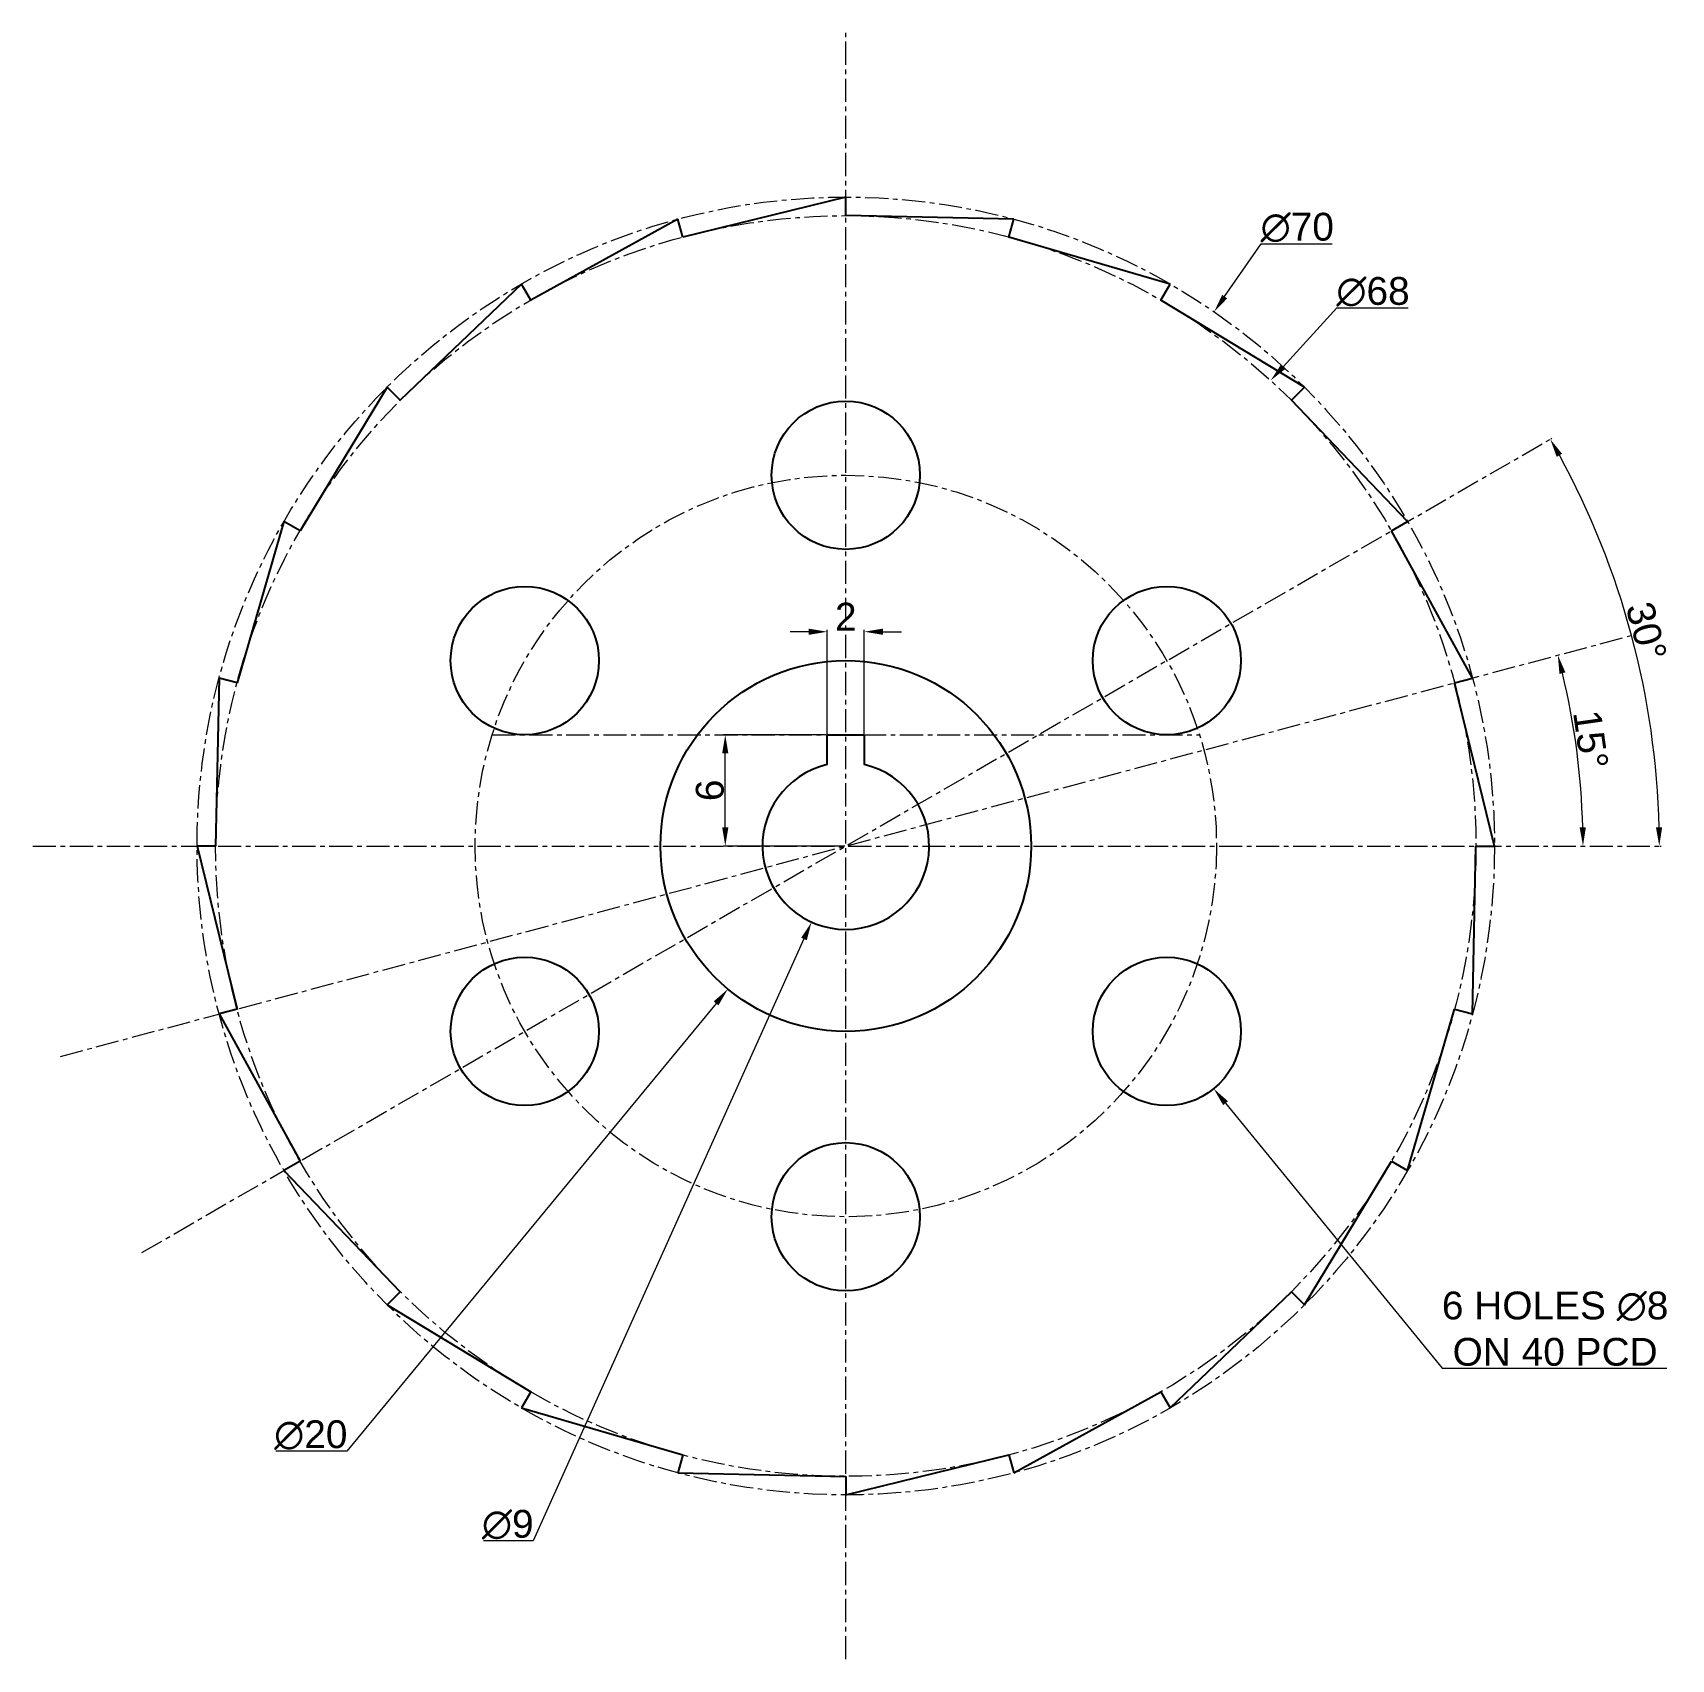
# Model space of a CAD drawing. Header units: millimetres. Extents: x -43.9 to 44.5, y -43.9 to 43.9.
import ezdxf

# ---------------------------------------------------------------- set-up
doc = ezdxf.new("R2010")
doc.units = ezdxf.units.MM
doc.header["$MEASUREMENT"] = 0
doc.linetypes.add('CENTER', pattern=[2, 1.25, -0.25, 0.25, -0.25])
doc.layers.add('AM_5', color=3, linetype='Continuous', lineweight=15)
doc.layers.add('AM_7', color=4, linetype='CENTER', lineweight=15)
doc.styles.get("Standard").update_dxf_attribs({"font": 'arial.ttf'})
doc.dimstyles.new('AM_ANSI$0', dxfattribs={"dimtxt": 1.5, "dimasz": 1, "dimexe": 0.1, "dimexo": 0.05, "dimgap": 0.06, "dimtad": 1, "dimtoh": 1, "dimdec": 3, "dimzin": 9, "dimdsep": 46, "dimtxsty": 'Standard', "dimcen": 0, "dimclrd": 256, "dimclre": 256, "dimclrt": 2, "dimadec": 0, "dimazin": 2, "dimtp": 0.1, "dimtm": 0.1, "dimtfac": 0.71, "dimtdec": 3, "dimtofl": 0, "dimtmove": 0, "dimatfit": 3, "dimfxl": 1, "dimtolj": 1, "dimtzin": 7, "dimlwd": -1, "dimlwe": -1, "dimarcsym": 1})
doc.dimstyles.new('AM_ANSI$2', dxfattribs={"dimtxt": 1.5, "dimasz": 1, "dimexe": 0.1, "dimexo": 0.05, "dimgap": 0.06, "dimtad": 1, "dimtoh": 1, "dimdec": 3, "dimzin": 9, "dimdsep": 46, "dimtxsty": 'Standard', "dimcen": 0, "dimclrd": 256, "dimclre": 256, "dimclrt": 2, "dimadec": 0, "dimazin": 2, "dimtp": 0.1, "dimtm": 0.1, "dimtfac": 0.71, "dimtdec": 3, "dimtofl": 0, "dimtmove": 0, "dimatfit": 3, "dimfxl": 1, "dimtolj": 1, "dimtzin": 7, "dimlwd": -1, "dimlwe": -1, "dimarcsym": 1})
doc.dimstyles.new('AM_ANSI$3', dxfattribs={"dimtxt": 1.5, "dimasz": 1, "dimexe": 0.1, "dimexo": 0.05, "dimgap": 0.06, "dimtad": 1, "dimtoh": 1, "dimdec": 3, "dimzin": 9, "dimdsep": 46, "dimtxsty": 'Standard', "dimcen": 0, "dimclrd": 256, "dimclre": 256, "dimclrt": 2, "dimadec": 0, "dimazin": 2, "dimtp": 0.1, "dimtm": 0.1, "dimtfac": 0.71, "dimtdec": 3, "dimtofl": 0, "dimtmove": 0, "dimatfit": 0, "dimfxl": 1, "dimtolj": 1, "dimtzin": 7, "dimlwd": -1, "dimlwe": -1, "dimarcsym": 1})

# ---------------------------------------------------------------- blocks, each defined once
blk = doc.blocks.new('*D5')
at = {"layer": 'AM_5', "transparency": 16777216}
for p, q in [((-1.05, 6), (-6.603, 6)), ((-6.503, 1), (-6.503, 5)), ((-0.05, 0), (-6.603, 0))]:
    blk.add_line(p, q, dxfattribs=at)
for points in [[(-6.669, 5), (-6.336, 5), (-6.503, 6)], [(-6.669, 1), (-6.336, 1), (-6.503, 0)]]:
    blk.add_solid(points, dxfattribs=at)
at = {"layer": 'Defpoints', "color": 0, "transparency": 16777216}
for p in [(-6.503, 6), (-1, 6), (0, 0)]:
    blk.add_point(p, dxfattribs=at)
at = {"layer": 'AM_5', "color": 2, "transparency": 16777216, "insert": (-7.329, 3), "char_height": 1.5, "attachment_point": 5, "rotation": 90}
blk.add_mtext('\\A1;6', dxfattribs=at)
blk = doc.blocks.new('*D6')
at = {"layer": 'AM_5', "transparency": 16777216}
for p, q in [((-2, 11.557), (-3, 11.557)), ((-1, 6.05), (-1, 11.657)), ((1, 6.05), (1, 11.657)), ((2, 11.557), (3, 11.557))]:
    blk.add_line(p, q, dxfattribs=at)
for points in [[(-2, 11.723), (-2, 11.39), (-1, 11.557)], [(2, 11.723), (2, 11.39), (1, 11.557)]]:
    blk.add_solid(points, dxfattribs=at)
at = {"layer": 'Defpoints', "color": 0, "transparency": 16777216}
for p in [(1, 11.557), (-1, 6), (1, 6)]:
    blk.add_point(p, dxfattribs=at)
at = {"layer": 'AM_5', "color": 2, "transparency": 16777216, "insert": (0, 12.37), "char_height": 1.5, "attachment_point": 5}
blk.add_mtext('\\A1;2', dxfattribs=at)
blk = doc.blocks.new('*D7')
at = {"layer": 'AM_5', "transparency": 16777216}
for p, q in [((20.487, -13.869), (32.181, -28.157)), ((32.181, -28.157), (44.3, -28.157))]:
    blk.add_line(p, q, dxfattribs=at)
blk.add_solid([(20.616, -13.764), (20.358, -13.975), (19.854, -13.095)], dxfattribs=at)
at = {"layer": 'Defpoints', "color": 0, "transparency": 16777216}
for p in [(14.787, -6.905), (19.854, -13.095)]:
    blk.add_point(p, dxfattribs=at)
at = {"layer": 'AM_5', "color": 2, "transparency": 16777216, "insert": (38.27, -26.044), "char_height": 1.5, "attachment_point": 5}
blk.add_mtext('\\A1;6 HOLES ∅8^JON 40 PCD', dxfattribs=at)
blk = doc.blocks.new('*D8')
at = {"layer": 'AM_5', "transparency": 16777216}
for p, q in [((20.441, 29.634), (22.41, 32.487)), ((22.41, 32.487), (26.246, 32.487))]:
    blk.add_line(p, q, dxfattribs=at)
blk.add_solid([(20.304, 29.728), (20.579, 29.539), (19.874, 28.81)], dxfattribs=at)
at = {"layer": 'Defpoints', "color": 0, "transparency": 16777216}
for p in [(19.874, 28.81), (-19.874, -28.81)]:
    blk.add_point(p, dxfattribs=at)
at = {"layer": 'AM_5', "color": 2, "transparency": 16777216, "insert": (24.358, 33.355), "char_height": 1.5, "attachment_point": 5}
blk.add_mtext('\\A1;∅70', dxfattribs=at)
blk = doc.blocks.new('*D9')
at = {"layer": 'AM_5', "transparency": 16777216}
for p, q in [((23.597, 25.849), (26.494, 29.022)), ((26.494, 29.022), (30.337, 29.022))]:
    blk.add_line(p, q, dxfattribs=at)
blk.add_solid([(23.474, 25.962), (23.72, 25.737), (22.923, 25.111)], dxfattribs=at)
at = {"layer": 'Defpoints', "color": 0, "transparency": 16777216}
for p in [(22.923, 25.111), (-22.923, -25.111)]:
    blk.add_point(p, dxfattribs=at)
at = {"layer": 'AM_5', "color": 2, "transparency": 16777216, "insert": (28.445, 29.89), "char_height": 1.5, "attachment_point": 5}
blk.add_mtext('\\A1;∅68', dxfattribs=at)
blk = doc.blocks.new('*D10')
at = {"layer": 'AM_5', "transparency": 16777216}
blk.add_arc((0, 0), 39.773, 1.44062, 13.55938, dxfattribs=at)
for points in [[(38.503, 9.284), (38.826, 9.366), (38.417, 10.294)], [(39.927, 1.002), (39.593, 0.998), (39.773, 0)]]:
    blk.add_solid(points, dxfattribs=at)
at = {"layer": 'Defpoints', "color": 0, "transparency": 16777216}
for p in [(42.37, 11.353), (39.621, 3.466), (-43.864, 0), (43.864, 0), (-42.37, -11.353)]:
    blk.add_point(p, dxfattribs=at)
at = {"layer": 'AM_5', "color": 2, "transparency": 16777216, "insert": (40.19, 5.742), "char_height": 1.5, "attachment_point": 5, "rotation": 278.13113}
blk.add_mtext('\\A1;15°', dxfattribs=at)
blk = doc.blocks.new('*D11')
at = {"layer": 'AM_5', "transparency": 16777216}
for p, q in [((38.031, 21.957), (38.096, 21.994)), ((43.914, 0), (43.989, 0))]:
    blk.add_line(p, q, dxfattribs=at)
blk.add_arc((0, 0), 43.889, 1.3055, 28.6945, dxfattribs=at)
for points in [[(38.354, 20.991), (38.644, 21.155), (38.009, 21.944)], [(44.044, 1.002), (43.711, 0.998), (43.889, 0)]]:
    blk.add_solid(points, dxfattribs=at)
at = {"layer": 'Defpoints', "color": 0, "transparency": 16777216}
for p in [(37.988, 21.932), (43.222, 7.621), (-43.864, 0), (43.864, 0), (-37.988, -21.932)]:
    blk.add_point(p, dxfattribs=at)
at = {"layer": 'AM_5', "color": 2, "transparency": 16777216, "insert": (43.192, 11.573), "char_height": 1.5, "attachment_point": 5, "rotation": 285}
blk.add_mtext('\\A1;30°', dxfattribs=at)
blk = doc.blocks.new('*D12')
at = {"layer": 'AM_5', "transparency": 16777216}
for p, q in [((-6.998, -8.487), (-26.916, -32.645)), ((-26.916, -32.645), (-30.751, -32.645))]:
    blk.add_line(p, q, dxfattribs=at)
blk.add_solid([(-7.126, -8.381), (-6.869, -8.593), (-6.362, -7.716)], dxfattribs=at)
at = {"layer": 'Defpoints', "color": 0, "transparency": 16777216}
for p in [(6.362, 7.716), (-6.362, -7.716)]:
    blk.add_point(p, dxfattribs=at)
at = {"layer": 'AM_5', "color": 2, "transparency": 16777216, "insert": (-28.864, -31.777), "char_height": 1.5, "attachment_point": 5}
blk.add_mtext('\\A1;∅20', dxfattribs=at)
blk = doc.blocks.new('*D13')
at = {"layer": 'AM_5', "transparency": 16777216}
for p, q in [((-2.257, -5.015), (-16.867, -37.478)), ((-16.867, -37.478), (-19.545, -37.478))]:
    blk.add_line(p, q, dxfattribs=at)
blk.add_solid([(-2.409, -4.947), (-2.105, -5.084), (-1.847, -4.104)], dxfattribs=at)
at = {"layer": 'Defpoints', "color": 0, "transparency": 16777216}
for p in [(1.847, 4.104), (-1.847, -4.104)]:
    blk.add_point(p, dxfattribs=at)
at = {"layer": 'AM_5', "color": 2, "transparency": 16777216, "insert": (-18.236, -36.61), "char_height": 1.5, "attachment_point": 5}
blk.add_mtext('\\A1;∅9', dxfattribs=at)

msp = doc.modelspace()

# ---------------------------------------------------------------- linework, layer by layer
for p, q in [((0, 35), (-8.7998, 32.8415)), ((0, 34), (0, 35)), ((-9.0587, 33.8074), (-17, 29.4449)), ((-8.7998, 32.8415), (-9.0587, 33.8074)), ((9.0587, 33.8074), (0, 34)), ((8.7998, 32.8415), (9.0587, 33.8074)), ((17.5, 30.3109), (8.7998, 32.8415)), ((-17.5, 30.3109), (-24.0416, 24.0416)), ((-17, 29.4449), (-17.5, 30.3109)), ((17, 29.4449), (17.5, 30.3109)), ((24.7487, 24.7487), (17, 29.4449)), ((-24.7487, 24.7487), (-29.4449, 17)), ((-24.0416, 24.0416), (-24.7487, 24.7487)), ((24.0416, 24.0416), (24.7487, 24.7487)), ((30.3109, 17.5), (24.0416, 24.0416)), ((-30.3109, 17.5), (-32.8415, 8.7998)), ((-29.4449, 17), (-30.3109, 17.5)), ((29.4449, 17), (30.3109, 17.5)), ((33.8074, 9.0587), (29.4449, 17)), ((-33.8074, 9.0587), (-34, 0)), ((-32.8415, 8.7998), (-33.8074, 9.0587)), ((32.8415, 8.7998), (33.8074, 9.0587)), ((35, 0), (32.8415, 8.7998)), ((-1, 6), (1, 6)), ((34, 0), (35, 0)), ((-34, 0), (-35, 0)), ((-35, 0), (-32.8415, -8.7998)), ((33.8074, -9.0587), (34, 0)), ((-32.8415, -8.7998), (-33.8074, -9.0587)), ((30.3109, -17.5), (32.8415, -8.7998)), ((32.8415, -8.7998), (33.8074, -9.0587)), ((-33.8074, -9.0587), (-29.4449, -17)), ((-29.4449, -17), (-30.3109, -17.5)), ((-30.3109, -17.5), (-24.0416, -24.0416)), ((24.7487, -24.7487), (29.4449, -17)), ((29.4449, -17), (30.3109, -17.5)), ((-24.0416, -24.0416), (-24.7487, -24.7487)), ((-24.7487, -24.7487), (-17, -29.4449)), ((17.5, -30.3109), (24.0416, -24.0416)), ((24.0416, -24.0416), (24.7487, -24.7487)), ((-17, -29.4449), (-17.5, -30.3109)), ((9.0587, -33.8074), (17, -29.4449)), ((17, -29.4449), (17.5, -30.3109)), ((-17.5, -30.3109), (-8.7998, -32.8415)), ((-8.7998, -32.8415), (-9.0587, -33.8074)), ((0, -35), (8.7998, -32.8415)), ((8.7998, -32.8415), (9.0587, -33.8074)), ((-9.0587, -33.8074), (0, -34)), ((0, -34), (0, -35))]:
    msp.add_line(p, q)
for points in [[(-1, 4.3875), (-1, 6)], [(1, 6), (1, 4.3875)]]:
    msp.add_lwpolyline(points)
for centre, radius in [((0, 20), 4), ((-17.3205, 10), 4), ((17.3205, 10), 4), ((0, 0), 10), ((-17.3205, -10), 4), ((17.3205, -10), 4), ((0, -20), 4)]:
    msp.add_circle(centre, radius)
msp.add_arc((0, 0), 4.5, 102.839588, 77.160412)
at = {"layer": 'AM_7'}
for p, q in [((0, -43.8644), (0, 43.8644)), ((-37.9877, -21.9322), (37.9877, 21.9322)), ((-42.3697, -11.3529), (42.3697, 11.3529)), ((-42.3697, -11.3529), (42.3697, 11.3529)), ((-19.0788, 6), (19.0788, 6)), ((-43.8644, 0), (43.8644, 0))]:
    msp.add_line(p, q, dxfattribs=at)
for radius in [35, 34, 20]:
    msp.add_circle((0, 0), radius, dxfattribs=at)

# ---------------------------------------------------------------- dimensions: what is measured, and where the dimension line sits
at = {"layer": 'AM_5'}
for p1, p2, picture, middle in [((-19.8735, -28.8105), (19.8735, 28.8105), '*D8', (24.3577, 32.4875)), ((6.3615, 7.7156), (-6.3615, -7.7156), '*D12', (-28.8636, -32.6453))]:
    dim = msp.add_diameter_dim_2p(p1=p1, p2=p2, dimstyle='AM_ANSI$3', override={"dimpost": ''}, dxfattribs=at)
    dim.commit()
    dim.dimension.update_dxf_attribs({"geometry": picture, "text_midpoint": middle, "dimtype": 163})
for p1, p2, picture, middle in [((-22.9228, -25.1107), (22.9228, 25.1107), '*D9', (28.4455, 29.0223)), ((1.8468, 4.1036), (-1.8468, -4.1036), '*D13', (-18.2361, -37.4781))]:
    dim = msp.add_diameter_dim_2p(p1=p1, p2=p2, dimstyle='AM_ANSI$3', dxfattribs=at)
    dim.commit()
    dim.dimension.update_dxf_attribs({"geometry": picture, "text_midpoint": middle, "dimtype": 163})
dim = msp.add_angular_dim_2l(base=(43.2222, 7.6212), line1=((-43.8644, 0), (43.8644, 0)), line2=((-37.9877, -21.9322), (37.9877, 21.9322)), dimstyle='AM_ANSI$2', dxfattribs=at)
dim.commit()
dim.dimension.update_dxf_attribs({"geometry": '*D11', "text_midpoint": (43.1917, 11.5732)})
dim = msp.add_linear_dim(base=(1, 11.5568), p1=(-1, 6), p2=(1, 6), dimstyle='AM_ANSI$0', override={"dimpost": ''}, dxfattribs=at)
dim.commit()
dim.dimension.update_dxf_attribs({"geometry": '*D6', "text_midpoint": (0, 12.3699)})
dim = msp.add_angular_dim_2l(base=(39.6213, 3.4664), line1=((-43.8644, 0), (43.8644, 0)), line2=((-42.3697, -11.3529), (42.3697, 11.3529)), dimstyle='AM_ANSI$2', dxfattribs=at)
dim.commit()
dim.dimension.update_dxf_attribs({"geometry": '*D10', "text_midpoint": (39.3728, 5.6254), "dimtype": 162})
dim = msp.add_linear_dim(base=(-6.5027, 6), p1=(0, 0), p2=(-1, 6), angle=90, dimstyle='AM_ANSI$0', override={"dimpost": ''}, dxfattribs=at)
dim.commit()
dim.dimension.update_dxf_attribs({"geometry": '*D5', "text_midpoint": (-7.3286, 3)})
dim = msp.add_diameter_dim_2p(p1=(14.7871, -6.9046), p2=(19.8539, -13.0954), text='6 HOLES <>^JON 40 PCD', dimstyle='AM_ANSI$3', dxfattribs=at)
dim.commit()
dim.dimension.update_dxf_attribs({"geometry": '*D7', "text_midpoint": (38.2705, -28.1574), "dimtype": 163})

doc.saveas('drawing.dxf')
